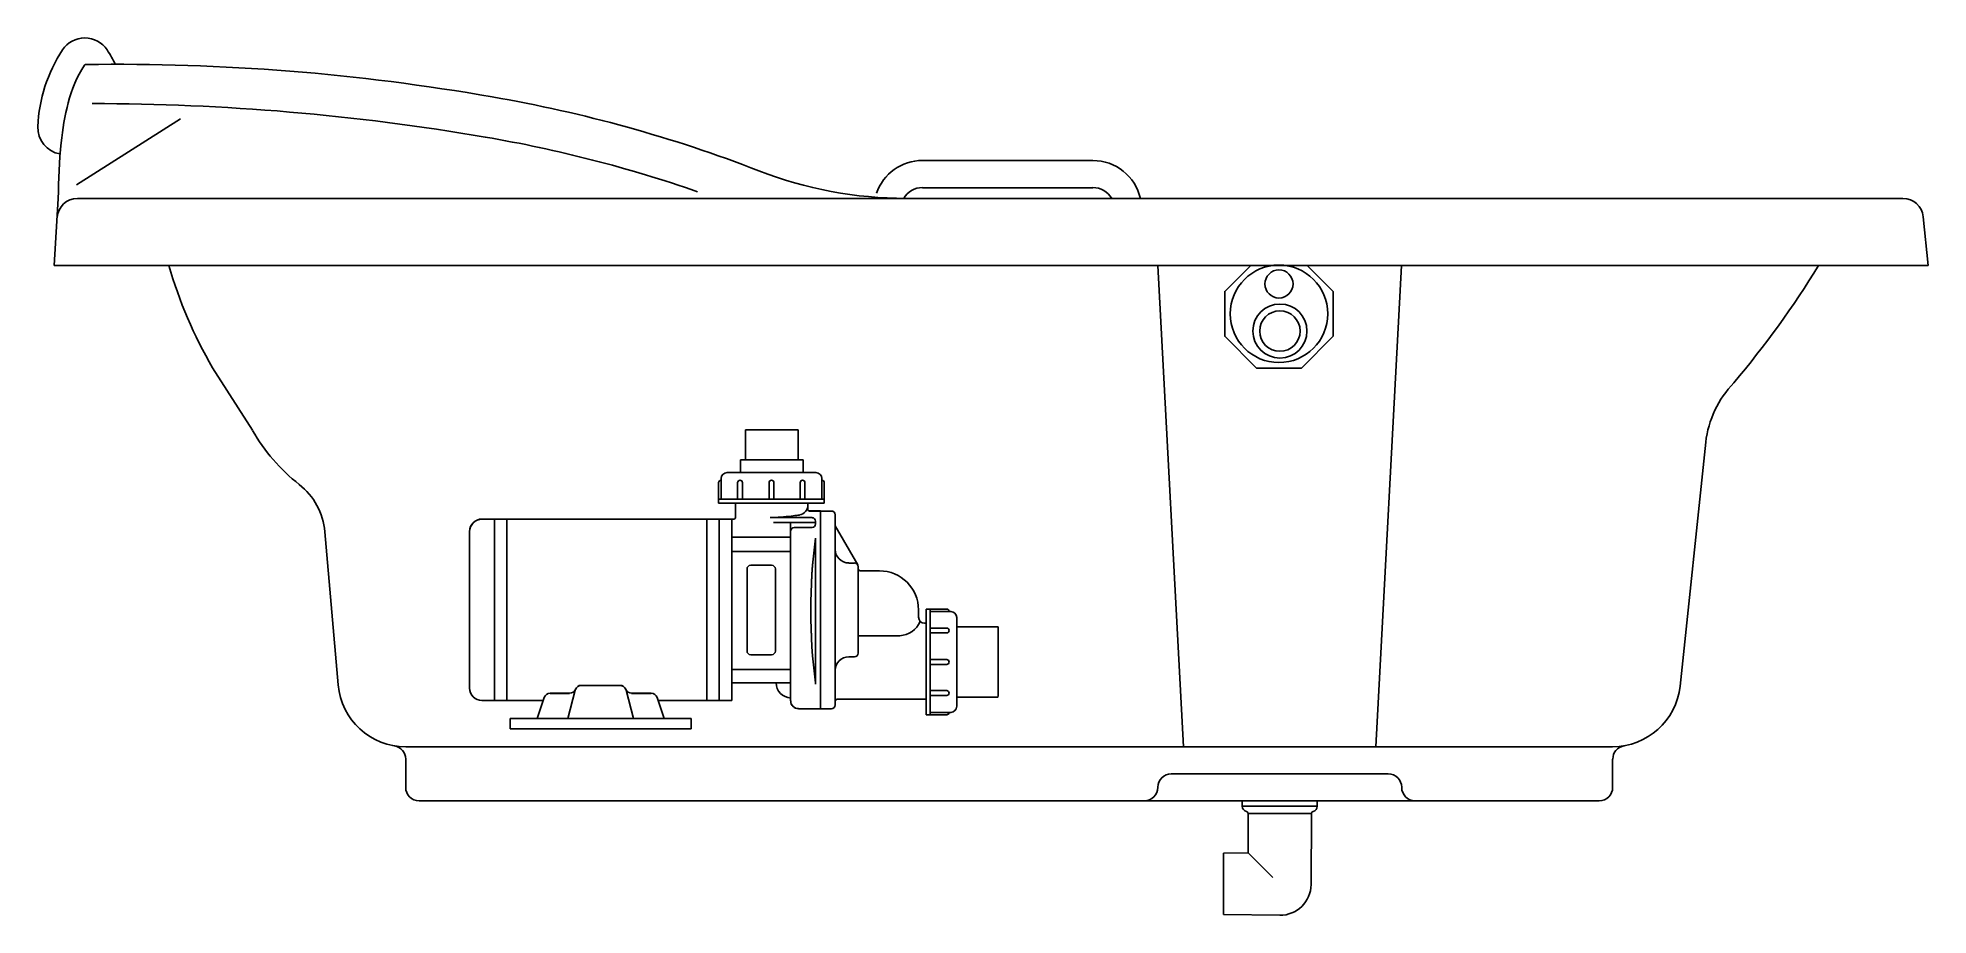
# Model space of a CAD drawing. Header units: millimetres. Extents: x -1252.29 to -1250.88, y 2243.45 to 2244.1.
import ezdxf

# ---------------------------------------------------------------- set-up
doc = ezdxf.new("R2010")
doc.units = ezdxf.units.MM
doc.header["$LTSCALE"] = 10
doc.layers.add('jacuzzi', color=1, linetype='Continuous')

msp = doc.modelspace()

# ---------------------------------------------------------------- linework, layer by layer
at = {"layer": 'jacuzzi'}
for p, q in [((-1252.2636, 2243.9946), (-1252.1859, 2244.0439)), ((-1251.6316, 2244.0128), (-1251.5043, 2244.0128)), ((-1252.2803, 2243.9345), (-1252.2772, 2243.9845)), ((-1252.2629, 2243.9845), (-1251.6439, 2243.9845)), ((-1251.6439, 2243.9845), (-1250.9246, 2243.9845)), ((-1251.6316, 2243.9925), (-1251.5043, 2243.9925)), ((-1250.9246, 2243.9845), (-1250.8991, 2243.9845)), ((-1250.884, 2243.9708), (-1250.8803, 2243.9345)), ((-1250.8803, 2243.9345), (-1252.2803, 2243.9345)), ((-1251.4557, 2243.9345), (-1251.4366, 2243.5749)), ((-1251.2737, 2243.9345), (-1251.2928, 2243.5749)), ((-1252.1322, 2243.8113), (-1252.1619, 2243.858)), ((-1251.0656, 2243.6202), (-1251.0465, 2243.8023)), ((-1252.0681, 2243.6211), (-1252.0781, 2243.7355)), ((-1252.0177, 2243.5749), (-1251.116, 2243.5749)), ((-1252.0177, 2243.5657), (-1252.0177, 2243.5446)), ((-1251.116, 2243.5657), (-1251.116, 2243.5446)), ((-1251.4457, 2243.5547), (-1251.2837, 2243.5547)), ((-1252.0076, 2243.5345), (-1251.3927, 2243.5345)), ((-1251.3927, 2243.5345), (-1251.1261, 2243.5345)), ((-1251.3927, 2243.5304), (-1251.3927, 2243.5345)), ((-1251.3927, 2243.5304), (-1251.3367, 2243.5304)), ((-1251.3367, 2243.5304), (-1251.3367, 2243.5345)), ((-1251.3884, 2243.5251), (-1251.3883, 2243.4956)), ((-1251.3884, 2243.5251), (-1251.341, 2243.5251)), ((-1251.341, 2243.5251), (-1251.3413, 2243.472)), ((-1251.3883, 2243.4956), (-1251.4067, 2243.4955)), ((-1251.4067, 2243.4935), (-1251.4067, 2243.4955)), ((-1251.4067, 2243.4508), (-1251.4067, 2243.494)), ((-1251.3883, 2243.4956), (-1251.3699, 2243.4773)), ((-1251.4067, 2243.4495), (-1251.4067, 2243.4513)), ((-1251.3647, 2243.4491), (-1251.4067, 2243.4495))]:
    msp.add_line(p, q, dxfattribs=at)
at = {"layer": 'jacuzzi', "linetype": 'Continuous'}
for p, q in [((-1251.7638, 2243.8116), (-1251.7246, 2243.8116)), ((-1251.7676, 2243.7893), (-1251.7208, 2243.7893)), ((-1251.7821, 2243.774), (-1251.7821, 2243.7753)), ((-1251.7821, 2243.774), (-1251.7821, 2243.7752)), ((-1251.7821, 2243.7598), (-1251.7821, 2243.774)), ((-1251.7776, 2243.7797), (-1251.7113, 2243.7797)), ((-1251.7068, 2243.774), (-1251.7068, 2243.7753)), ((-1251.7068, 2243.774), (-1251.7068, 2243.7752)), ((-1251.7068, 2243.774), (-1251.7068, 2243.7598)), ((-1251.7839, 2243.7598), (-1251.705, 2243.7598)), ((-1251.7839, 2243.7568), (-1251.705, 2243.7568)), ((-1251.7713, 2243.7463), (-1251.7713, 2243.7568)), ((-1251.7173, 2243.7524), (-1251.7173, 2243.7568)), ((-1251.9607, 2243.7449), (-1251.7727, 2243.7449)), ((-1251.9514, 2243.745), (-1251.9514, 2243.6094)), ((-1251.9514, 2243.7449), (-1251.9514, 2243.6094)), ((-1251.9422, 2243.745), (-1251.9422, 2243.6094)), ((-1251.9422, 2243.7449), (-1251.9422, 2243.6094)), ((-1251.7927, 2243.7449), (-1251.7927, 2243.6094)), ((-1251.7834, 2243.7449), (-1251.7834, 2243.6094)), ((-1251.7741, 2243.7449), (-1251.7741, 2243.6226)), ((-1251.7741, 2243.7429), (-1251.7741, 2243.6226)), ((-1251.7455, 2243.7461), (-1251.7141, 2243.7461)), ((-1251.7428, 2243.7423), (-1251.7115, 2243.7423)), ((-1251.7159, 2243.751), (-1251.7079, 2243.751)), ((-1251.7159, 2243.7509), (-1251.7079, 2243.7509)), ((-1251.7115, 2243.7435), (-1251.7115, 2243.7413)), ((-1251.7115, 2243.7434), (-1251.7115, 2243.7413)), ((-1251.7079, 2243.6033), (-1251.7079, 2243.7509)), ((-1251.7079, 2243.6033), (-1251.7079, 2243.7509)), ((-1251.6996, 2243.7509), (-1251.7079, 2243.7509)), ((-1251.6968, 2243.6061), (-1251.6968, 2243.7482)), ((-1251.97, 2243.7357), (-1251.97, 2243.6187)), ((-1251.97, 2243.7356), (-1251.97, 2243.6187)), ((-1251.7741, 2243.7315), (-1251.7301, 2243.7315)), ((-1251.7274, 2243.7387), (-1251.7141, 2243.7387)), ((-1251.7115, 2243.7296), (-1251.7115, 2243.6217)), ((-1251.68, 2243.7108), (-1251.6968, 2243.7399)), ((-1251.7741, 2243.7207), (-1251.7301, 2243.7207)), ((-1251.7627, 2243.6464), (-1251.7627, 2243.7077)), ((-1251.7443, 2243.7105), (-1251.7599, 2243.7105)), ((-1251.7415, 2243.6464), (-1251.7415, 2243.7077)), ((-1251.6824, 2243.7121), (-1251.6867, 2243.7121)), ((-1251.6796, 2243.6449), (-1251.6796, 2243.7094)), ((-1251.6638, 2243.7064), (-1251.6782, 2243.7064)), ((-1251.6345, 2243.6716), (-1251.6345, 2243.6771)), ((-1251.6289, 2243.6777), (-1251.6289, 2243.5988)), ((-1251.6259, 2243.6777), (-1251.6259, 2243.5988)), ((-1251.6259, 2243.6759), (-1251.6105, 2243.6759)), ((-1251.606, 2243.6714), (-1251.606, 2243.6051)), ((-1251.606, 2243.6714), (-1251.606, 2243.6051)), ((-1251.6485, 2243.6578), (-1251.6796, 2243.6578)), ((-1251.6296, 2243.6672), (-1251.6301, 2243.6672)), ((-1251.575, 2243.6645), (-1251.606, 2243.6645)), ((-1251.575, 2243.6644), (-1251.606, 2243.6644)), ((-1251.575, 2243.6645), (-1251.575, 2243.6163)), ((-1251.575, 2243.6644), (-1251.575, 2243.6125)), ((-1251.7443, 2243.6436), (-1251.7599, 2243.6436)), ((-1251.6824, 2243.6421), (-1251.6867, 2243.6421)), ((-1251.7741, 2243.6326), (-1251.7741, 2243.6226)), ((-1251.7741, 2243.6325), (-1251.7301, 2243.6325)), ((-1251.7741, 2243.6325), (-1251.7741, 2243.6226)), ((-1251.7301, 2243.6326), (-1251.7301, 2243.6226)), ((-1251.7301, 2243.6325), (-1251.7301, 2243.6226)), ((-1251.9098, 2243.6149), (-1251.8952, 2243.6149)), ((-1251.9098, 2243.6148), (-1251.8952, 2243.6148)), ((-1251.8911, 2243.6172), (-1251.8966, 2243.5961)), ((-1251.8911, 2243.6172), (-1251.8966, 2243.596)), ((-1251.8866, 2243.6207), (-1251.8721, 2243.6207)), ((-1251.8866, 2243.6207), (-1251.8721, 2243.6207)), ((-1251.8576, 2243.6207), (-1251.8721, 2243.6207)), ((-1251.8576, 2243.6207), (-1251.8721, 2243.6207)), ((-1251.8531, 2243.6172), (-1251.8476, 2243.5961)), ((-1251.8531, 2243.6172), (-1251.8476, 2243.596)), ((-1251.8343, 2243.6149), (-1251.8489, 2243.6149)), ((-1251.8343, 2243.6148), (-1251.8489, 2243.6148)), ((-1251.7301, 2243.6226), (-1251.7741, 2243.6226)), ((-1251.7741, 2243.6226), (-1251.7741, 2243.6094)), ((-1251.7741, 2243.6226), (-1251.7741, 2243.6094)), ((-1251.575, 2243.6199), (-1251.575, 2243.6163)), ((-1251.575, 2243.6163), (-1251.575, 2243.6126)), ((-1251.9607, 2243.6094), (-1251.915, 2243.6094)), ((-1251.9607, 2243.6094), (-1251.915, 2243.6094)), ((-1251.9194, 2243.5961), (-1251.9142, 2243.6117)), ((-1251.9194, 2243.596), (-1251.9142, 2243.6117)), ((-1251.8247, 2243.5961), (-1251.8299, 2243.6117)), ((-1251.8247, 2243.596), (-1251.8299, 2243.6117)), ((-1251.8292, 2243.6094), (-1251.7741, 2243.6094)), ((-1251.7301, 2243.6113), (-1251.7301, 2243.6092)), ((-1251.7301, 2243.6112), (-1251.7301, 2243.6091)), ((-1251.7079, 2243.6033), (-1251.7242, 2243.6033)), ((-1251.6996, 2243.6033), (-1251.7079, 2243.6033)), ((-1251.6289, 2243.6104), (-1251.6954, 2243.6104)), ((-1251.6117, 2243.6006), (-1251.6259, 2243.6006)), ((-1251.6117, 2243.6006), (-1251.6105, 2243.6006)), ((-1251.6117, 2243.6006), (-1251.6105, 2243.6006)), ((-1251.575, 2243.612), (-1251.606, 2243.612)), ((-1251.9397, 2243.5961), (-1251.8045, 2243.5961)), ((-1251.9397, 2243.5882), (-1251.9397, 2243.5961)), ((-1251.9397, 2243.596), (-1251.8045, 2243.596)), ((-1251.9397, 2243.5882), (-1251.9397, 2243.596)), ((-1251.8045, 2243.5882), (-1251.9397, 2243.5882)), ((-1251.8045, 2243.5882), (-1251.9397, 2243.5882)), ((-1251.8045, 2243.5882), (-1251.8045, 2243.5961)), ((-1251.8045, 2243.5882), (-1251.8045, 2243.596))]:
    msp.add_line(p, q, dxfattribs=at)
at = {"layer": 'jacuzzi'}
for points in [[(-1252.2344, 2244.0846, 0.027554), (-1252.2407, 2244.0954, 0.540451), (-1252.2741, 2244.0954, 0.135166), (-1252.2925, 2244.0382, 0.377838), (-1252.2759, 2244.0177)], [(-1251.7996, 2243.9895, 0.040988), (-1251.9582, 2244.0303, 0.042463), (-1252.2519, 2244.0553)]]:
    msp.add_lwpolyline(points, format="xyb", dxfattribs=at)
for points in [[(-1251.3863, 2243.9345), (-1251.4058, 2243.915), (-1251.4058, 2243.8815), (-1251.382, 2243.8578), (-1251.3816, 2243.8578)], [(-1251.382, 2243.8578), (-1251.3485, 2243.8578), (-1251.3248, 2243.8815), (-1251.3248, 2243.915), (-1251.3442, 2243.9345)]]:
    msp.add_lwpolyline(points, dxfattribs=at)
at = {"layer": 'jacuzzi', "linetype": 'Continuous'}
for points in [[(-1251.7638, 2243.8117), (-1251.7638, 2243.7893)], [(-1251.7246, 2243.8117), (-1251.7246, 2243.7893)], [(-1251.7676, 2243.7893), (-1251.7676, 2243.7797)], [(-1251.7208, 2243.7893), (-1251.7208, 2243.7797)], [(-1251.7839, 2243.7722), (-1251.7839, 2243.7568)], [(-1251.7697, 2243.7722), (-1251.7697, 2243.7598)], [(-1251.7661, 2243.7722), (-1251.7661, 2243.7598)], [(-1251.7462, 2243.7722), (-1251.7462, 2243.7598)], [(-1251.7426, 2243.7722), (-1251.7426, 2243.7598)], [(-1251.723, 2243.7722), (-1251.723, 2243.7598)], [(-1251.7194, 2243.7722), (-1251.7194, 2243.7598)], [(-1251.705, 2243.7722), (-1251.705, 2243.7568)], [(-1251.7301, 2243.7423), (-1251.7301, 2243.6325)], [(-1251.6135, 2243.6777), (-1251.6289, 2243.6777)], [(-1251.6135, 2243.6635), (-1251.6259, 2243.6635)], [(-1251.6135, 2243.6599), (-1251.6259, 2243.6599)], [(-1251.6135, 2243.64), (-1251.6259, 2243.64)], [(-1251.6135, 2243.6364), (-1251.6259, 2243.6364)], [(-1251.7301, 2243.6226), (-1251.7301, 2243.6178), (-1251.7301, 2243.6113)], [(-1251.7301, 2243.6226), (-1251.7301, 2243.6177), (-1251.7301, 2243.6112)], [(-1251.6135, 2243.6168), (-1251.6259, 2243.6168)], [(-1251.6135, 2243.6132), (-1251.6259, 2243.6132)], [(-1251.6135, 2243.5988), (-1251.6289, 2243.5988)]]:
    msp.add_lwpolyline(points, dxfattribs=at)
msp.add_lwpolyline([(-1251.7455, 2243.7461, 0.008376), (-1251.7375, 2243.7465, 0.008376), (-1251.7296, 2243.7472, 0.00574), (-1251.7241, 2243.7479, 0.000724), (-1251.7235, 2243.748)], format="xyb", dxfattribs=at)
at = {"layer": 'jacuzzi'}
for centre, radius in [((-1251.3653, 2243.8983), 0.0364), ((-1251.3653, 2243.9206), 0.0105), ((-1251.3646, 2243.8854), 0.0202), ((-1251.3646, 2243.8854), 0.0151)]:
    msp.add_circle(centre, radius, dxfattribs=at)
for centre, radius, start, end in [((-1252.1795, 2244.0334), 0.0931, 147.1078, 165.9638), ((-1252.2568, 2244.0835), 0.001, 90.8219, 147.1078), ((-1252.2335, 2242.4602), 1.6245, 80.0574, 90.8219), ((-1252.0619, 2244.004), 0.2143, 165.9638, 174.0879), ((-1252.1272, 2243.0444), 1.0307, 68.7653, 80.2741), ((-1251.8728, 2243.9845), 0.4044, 174.0879, 180), ((-1251.6316, 2243.9764), 0.0364, 90, 160.9418), ((-1251.5043, 2243.9764), 0.0364, 12.8396, 90), ((-1251.6439, 2244.2881), 0.3036, 248.7653, 270), ((-1252.2629, 2243.9693), 0.0152, 90, 176.5664), ((-1251.6316, 2243.9764), 0.0162, 90, 150), ((-1251.5043, 2243.9764), 0.0162, 30, 90), ((-1250.8991, 2243.9693), 0.0152, 5.7106, 90), ((-1251.8621, 2244.0311), 0.3463, 196.2111, 210), ((-1251.5663, 2244.3044), 0.7084, 319.7652, 328.5172), ((-1250.9699, 2243.7933), 0.0771, 136.0591, 173.3), ((-1252.0095, 2243.8821), 0.1417, 210, 231.7461), ((-1252.1285, 2243.7311), 0.0506, 5, 51.7461), ((-1252.0177, 2243.6255), 0.0506, 185, 270), ((-1251.116, 2243.6255), 0.0506, 270, 354), ((-1252.0278, 2243.5657), 0.0101, 0, 80.4059), ((-1251.1058, 2243.5657), 0.0101, 99.5941, 180), ((-1252.0076, 2243.5446), 0.0101, 180, 270), ((-1251.4659, 2243.5446), 0.0101, 270, 0), ((-1251.4457, 2243.5446), 0.0101, 90, 180), ((-1251.2837, 2243.5446), 0.0101, 0, 90), ((-1251.2635, 2243.5446), 0.0101, 180, 270), ((-1251.1261, 2243.5446), 0.0101, 270, 0), ((-1251.3888, 2243.5304), 0.0039, 180, 257.8805), ((-1251.3406, 2243.5304), 0.0039, 282.1195, 0), ((-1251.3899, 2243.5251), 0.0015, 0.5, 77.8805), ((-1251.3395, 2243.5251), 0.0015, 102.1195, 179.5), ((-1251.3645, 2243.4722), 0.0232, 269.5, 359.5)]:
    msp.add_arc(centre, radius, start, end, dxfattribs=at)
at = {"layer": 'jacuzzi', "linetype": 'Continuous'}
for centre, radius, start, end in [((-1251.7821, 2243.7722), 0.0018, 90, 180), ((-1251.7776, 2243.7752), 0.0045, 90, 180), ((-1251.7679, 2243.7722), 0.0018, 0, 180), ((-1251.7444, 2243.7722), 0.0018, 0, 180), ((-1251.7212, 2243.7722), 0.0018, 0, 180), ((-1251.7113, 2243.7752), 0.0045, 0, 90), ((-1251.7068, 2243.7722), 0.0018, 0, 90), ((-1251.9607, 2243.7357), 0.00928, 90, 180), ((-1251.9607, 2243.7356), 0.00928, 90, 180), ((-1251.7727, 2243.7463), 0.00141, 270, 0), ((-1251.7251, 2243.7558), 0.00798, 273.3278, 346.1608), ((-1251.7159, 2243.7524), 0.00141, 180, 270), ((-1251.7159, 2243.7524), 0.00141, 180, 270), ((-1251.7141, 2243.7434), 0.00261, 0, 90), ((-1251.7141, 2243.7413), 0.00261, 270, 0), ((-1251.6996, 2243.7482), 0.00279, 0, 90), ((-1251.7274, 2243.7361), 0.00261, 90, 180), ((-1251.3083, 2243.6767), 0.4068, 172.3703, 187.6297), ((-1251.3083, 2243.6766), 0.4068, 172.3703, 187.6297), ((-1251.6867, 2243.7223), 0.0101, 180, 270), ((-1251.7599, 2243.7077), 0.00278, 90, 180), ((-1251.7443, 2243.7077), 0.00278, 0, 90), ((-1251.6824, 2243.7094), 0.00279, 0, 90), ((-1251.6782, 2243.7078), 0.00142, 180, 270), ((-1251.6638, 2243.6771), 0.0292, 0, 90), ((-1251.6301, 2243.6716), 0.00441, 180, 270), ((-1251.6135, 2243.6759), 0.0018, 0, 90), ((-1251.6105, 2243.6714), 0.0045, 0, 90), ((-1251.6497, 2243.6757), 0.0179, 273.8645, 336.2532), ((-1251.6296, 2243.668), 0.000743, 270, 345.1417), ((-1251.6135, 2243.6617), 0.0018, 270, 90), ((-1251.7599, 2243.6464), 0.00278, 180, 270), ((-1251.7443, 2243.6464), 0.00278, 270, 0), ((-1251.6867, 2243.632), 0.0101, 90, 180), ((-1251.6824, 2243.6449), 0.00279, 270, 0), ((-1251.6135, 2243.6382), 0.0018, 270, 90), ((-1251.9607, 2243.6187), 0.00928, 180, 270), ((-1251.9607, 2243.6187), 0.00928, 180, 270), ((-1251.9098, 2243.6102), 0.00464, 90, 161.6055), ((-1251.9098, 2243.6102), 0.00464, 90, 161.6055), ((-1251.8952, 2243.6195), 0.00464, 270, 338.1026), ((-1251.8952, 2243.6195), 0.00464, 270, 338.1026), ((-1251.8866, 2243.6161), 0.00464, 90, 158.1026), ((-1251.8866, 2243.616), 0.00464, 90, 158.1026), ((-1251.8576, 2243.6161), 0.00464, 21.8974, 90), ((-1251.8576, 2243.616), 0.00464, 21.8974, 90), ((-1251.8489, 2243.6195), 0.00464, 201.8974, 270), ((-1251.8489, 2243.6195), 0.00464, 201.8974, 270), ((-1251.8343, 2243.6102), 0.00464, 18.3945, 90), ((-1251.8343, 2243.6102), 0.00464, 18.3945, 90), ((-1251.7296, 2243.6226), 0.0113, 180, 267.6128), ((-1251.7296, 2243.6226), 0.0113, 180, 267.6128), ((-1251.6135, 2243.615), 0.0018, 270, 90), ((-1251.7242, 2243.6092), 0.00585, 180, 270), ((-1251.7242, 2243.6091), 0.00585, 180, 270), ((-1251.6996, 2243.6061), 0.00279, 270, 0), ((-1251.6954, 2243.609), 0.00142, 90, 180), ((-1251.6135, 2243.6006), 0.0018, 270, 0), ((-1251.6105, 2243.6051), 0.0045, 270, 0)]:
    msp.add_arc(centre, radius, start, end, dxfattribs=at)

doc.saveas('drawing.dxf')
